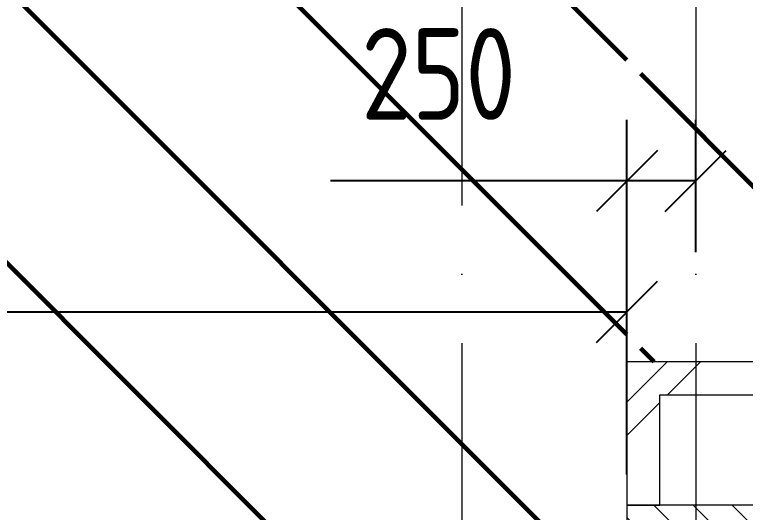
# Model space of a CAD drawing. Header units: millimetres. Extents: x -68946 to 288321, y -402657 to 324925.
# Drawn here: x 103213 to 105868, y 40448 to 42256 of the extents above; entities that cross this region are included whole.
import ezdxf

# ---------------------------------------------------------------- set-up
doc = ezdxf.new("R2010")
doc.units = ezdxf.units.MM
doc.linetypes.add('ADSK_Линия сетки', pattern=[2500, 2000, -250, 0, -250])
doc.layers.get('Defpoints').update_dxf_attribs({"color": 250})
for name, color, linetype, lineweight in [('3.4) ПТ-2.16    4 вып', 114, 'Continuous', 60), ('A-____-____-DIMS', 250, 'Continuous', 9), ('A-WALL-____-MCUT', 250, 'Continuous', 13), ('A-WALL-____-PATT', 250, 'Continuous', 13), ('S-COLS-____-MCUT', 250, 'Continuous', 25), ('S-COLS-____-OTLN', 250, 'Continuous', 9), ('S-GRID-____-OTLN', 250, 'Continuous', 9)]:
    doc.layers.add(name, color=color, linetype=linetype, lineweight=lineweight)
doc.styles.get("Standard").update_dxf_attribs({"font": 'ГОСТ тип А.ttf'})
doc.dimstyles.new('А3', dxfattribs={"dimtxt": 333, "dimasz": 222, "dimexe": 222, "dimexo": 111, "dimgap": 111, "dimtad": 1, "dimtoh": 1, "dimdec": 0, "dimrnd": 0.0015, "dimzin": 0, "dimdsep": 46, "dimtxsty": 'Standard', "dimblk": 'OBLIQUE', "dimcen": 0, "dimclrd": 7, "dimclre": 7, "dimclrt": 7, "dimadec": 0, "dimazin": 0, "dimtfac": 1, "dimtdec": 0, "dimtofl": 0, "dimtmove": 0, "dimatfit": 3, "dimfxl": 1, "dimtolj": 1, "dimtzin": 0, "dimarcsym": 0})
pattern_1 = [(45, (12287.9, -0.0006), (-251.4472, 251.4472), []), (45, (12287.9, 381), (-251.4472, 251.4472), [])]

# ---------------------------------------------------------------- blocks, each defined once
blk = doc.blocks.new('_Oblique')
at = {"color": 0, "linetype": 'ByBlock', "lineweight": -2}
blk.add_line((-0.5, -0.5), (0.5, 0.5), dxfattribs=at)
blk = doc.blocks.new('*D2624')
at = {"layer": 'A-____-____-DIMS', "color": 7, "lineweight": -2, "transparency": 16777216}
for p, q in [((100137.9, 40586), (100137.9, 41398.9)), ((105437.9, 40586), (105437.9, 41398.9)), ((100137.9, 41176.9), (105437.9, 41176.9))]:
    blk.add_line(p, q, dxfattribs=at)
at = {"layer": 'Defpoints', "color": 0, "transparency": 16777216}
for p in [(105437.9, 41176.9), (100137.9, 40475), (105437.9, 40475)]:
    blk.add_point(p, dxfattribs=at)
at = {"layer": 'A-____-____-DIMS', "color": 7, "lineweight": -2, "transparency": 16777216, "xscale": 222, "yscale": 222, "zscale": 222, "rotation": 180}
blk.add_blockref('_Oblique', (100137.9, 41176.9), dxfattribs=at)
at = {"layer": 'A-____-____-DIMS', "color": 7, "lineweight": -2, "transparency": 16777216, "xscale": 222, "yscale": 222, "zscale": 222}
blk.add_blockref('_Oblique', (105437.9, 41176.9), dxfattribs=at)
at = {"layer": 'A-____-____-DIMS', "color": 7, "transparency": 16777216, "insert": (102787.9, 41454.4), "char_height": 333, "width": 1.792, "attachment_point": 5}
blk.add_mtext('\\A1;5300', dxfattribs=at)
blk = doc.blocks.new('*D2625')
at = {"layer": 'A-____-____-DIMS', "color": 7, "lineweight": -2, "transparency": 16777216}
for p, q in [((105437.9, 40586), (105437.9, 41874)), ((105687.9, 41393.9), (105687.9, 41874)), ((105437.9, 41652), (104361.2, 41652)), ((105687.9, 41652), (105437.9, 41652))]:
    blk.add_line(p, q, dxfattribs=at)
at = {"layer": 'Defpoints', "color": 0, "transparency": 16777216}
for p in [(105687.9, 41652), (105687.9, 41282.9), (105437.9, 40475)]:
    blk.add_point(p, dxfattribs=at)
at = {"layer": 'A-____-____-DIMS', "color": 7, "lineweight": -2, "transparency": 16777216, "xscale": 222, "yscale": 222, "zscale": 222, "rotation": 180}
blk.add_blockref('_Oblique', (105437.9, 41652), dxfattribs=at)
at = {"layer": 'A-____-____-DIMS', "color": 7, "lineweight": -2, "transparency": 16777216, "xscale": 222, "yscale": 222, "zscale": 222}
blk.add_blockref('_Oblique', (105687.9, 41652), dxfattribs=at)
at = {"layer": 'A-____-____-DIMS', "color": 7, "transparency": 16777216, "insert": (104472.2, 42207), "char_height": 333, "width": 1.344, "attachment_point": 1, "line_spacing_factor": 1.149209}
blk.add_mtext('\\A1;250', dxfattribs=at)

msp = doc.modelspace()

# ---------------------------------------------------------------- hatches: boundary and pattern name
at = {"layer": '3.4) ПТ-2.16    4 вып'}
h = msp.add_hatch(dxfattribs=at)
h.set_pattern_fill('ANSI31', color=256, scale=222, angle=90)
h.paths.add_polyline_path([(105437.8919, 58775), (100137.8919, 58775), (100137.8919, 58275), (99637.8919, 58275), (99637.8919, 58775), (94337.8919, 58775), (94337.8919, 58275), (94037.9138, 58275), (94037.9138, 57375), (91337.8919, 57375), (91337.8919, 56475), (90087.8919, 56475), (90087.8919, 40174.9994), (105437.8919, 40174.9994), (105437.8919, 48044.9994), (108107.9138, 48044.9994), (108107.9138, 49287.2007), (105437.8919, 49287.2007)])
h.paths.add_polyline_path([(97637.8919, 51874.9994), (98037.8919, 51874.9994), (98037.8919, 51474.9994), (97637.8919, 51474.9994)], flags=16)
h.paths.add_polyline_path([(97637.8919, 45724.9994), (98037.8919, 45724.9994), (98037.8919, 45324.9994), (97637.8919, 45324.9994)], flags=16)
h = msp.add_hatch(dxfattribs=at)
h.set_pattern_fill('ANSI31', color=256, scale=222, angle=90)
h.paths.add_polyline_path([(109022.9142, 45524.9994), (105487.8919, 45524.9994), (105487.8919, 40995.023), (109022.9142, 40995.023)])
at = {"layer": 'A-WALL-____-PATT', "lineweight": 15, "true_color": 0x000000}
h = msp.add_hatch(dxfattribs=at)
h.set_pattern_fill('FP_4', color=18, style=0, pattern_type=2)
h.set_pattern_definition(pattern_1)
h.paths.add_polyline_path([(105514.2644, 40475), (105557.9138, 40475), (105557.9138, 40995.023), (105437.9138, 40995.023), (105437.9138, 40475), (105487.8919, 40475)])
h = msp.add_hatch(dxfattribs=at)
h.set_pattern_fill('FP_4', color=18, style=0, pattern_type=2)
h.set_pattern_definition(pattern_1)
h.paths.add_polyline_path([(105557.9138, 40875.023), (109022.9142, 40875.023), (109022.9142, 40995.023), (105557.9138, 40995.023), (105557.9138, 40947.9431)])
at = {"layer": 'S-COLS-____-OTLN', "lineweight": 5, "true_color": 0x000000}
h = msp.add_hatch(dxfattribs=at)
h.set_pattern_fill('FP_1', color=18, style=0, pattern_type=2)
h.set_pattern_definition([(135, (12287.91, -0.0006), (-142.5612, -142.5612), []), (135, (12430.48, -0.0006), (-142.5612, -142.5612), [252.016, -50.403, 3.353, -47.05])])
h.paths.add_polyline_path([(105678.5328, 39775), (105937.8919, 39775.023), (105937.8919, 40475), (105437.8919, 40475), (105437.9138, 39775), (105447.8459, 39775)])

# ---------------------------------------------------------------- linework, layer by layer
at = {"layer": 'A-WALL-____-MCUT', "color": 18, "lineweight": 15, "true_color": 0x000000}
for p, q in [((105437.9138, 40995.023), (105437.9138, 40475)), ((109022.9142, 40995.023), (105437.9138, 40995.023)), ((105557.9138, 40475), (105557.9138, 40875.023)), ((105557.9138, 40875.023), (109537.9138, 40875.023)), ((105437.9138, 40475), (105557.9138, 40475))]:
    msp.add_line(p, q, dxfattribs=at)
at = {"layer": 'S-COLS-____-MCUT', "color": 18, "lineweight": 5, "true_color": 0x000000}
for p, q in [((105937.8919, 40475), (105437.8919, 40475)), ((105437.8919, 40475), (105437.8919, 39933.5923))]:
    msp.add_line(p, q, dxfattribs=at)
at = {"layer": 'S-GRID-____-OTLN', "color": 18, "linetype": 'ADSK_Линия сетки', "true_color": 0x000000}
for p, q in [((104837.9138, 61063.6538), (104837.9138, -2919.5356)), ((105687.9138, 61063.6538), (105687.9138, -2919.5356))]:
    msp.add_line(p, q, dxfattribs=at)

# ---------------------------------------------------------------- dimensions: what is measured, and where the dimension line sits
at = {"layer": 'A-____-____-DIMS', "color": 18, "true_color": 0x000000}
dim = msp.add_linear_dim(base=(105687.9138, 41652.0427), p1=(105437.8919, 40475), p2=(105687.9138, 41282.9467), dimstyle='А3', dxfattribs=at)
dim.commit()
dim.dimension.update_dxf_attribs({"geometry": '*D2625', "text_midpoint": (104788.5419, 41652.0427), "dimtype": 160})
dim = msp.add_linear_dim(base=(105437.8919, 41176.8807), p1=(100137.8919, 40475), p2=(105437.8919, 40475), dimstyle='А3', dxfattribs=at)
dim.commit()
dim.dimension.update_dxf_attribs({"geometry": '*D2624', "text_midpoint": (102787.8919, 41454.3807)})

doc.saveas('drawing.dxf')
